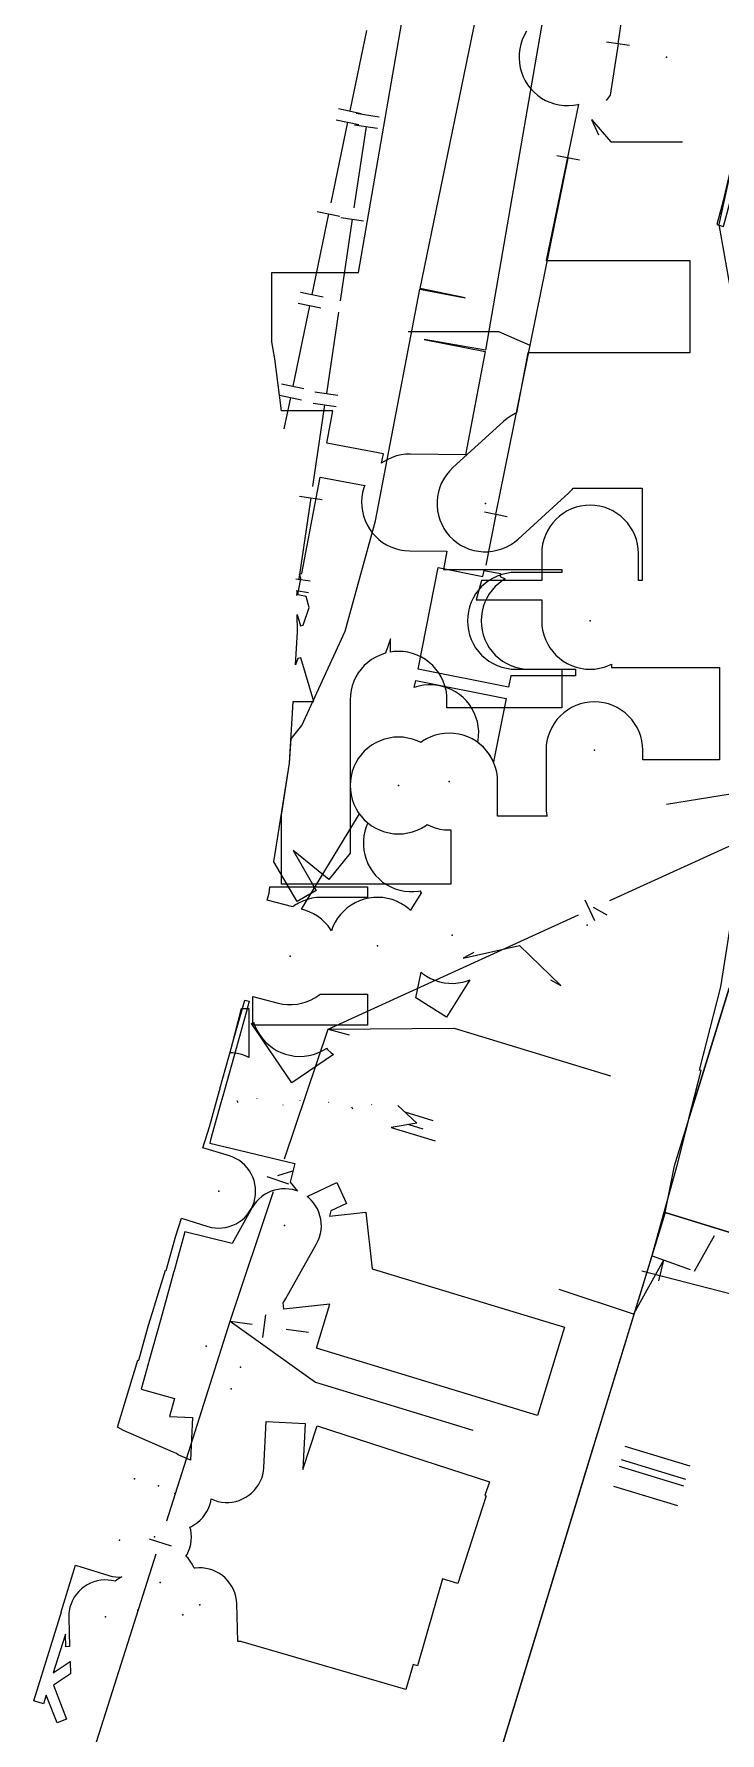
# Model space of a CAD drawing. Header units: metres. Extents: x -3782 to -2031, y 18790 to 19846.
# Drawn here: x -2172.3 to -2142.6, y 19053.6 to 19127.3 of the extents above; entities that cross this region are included whole.
import ezdxf

# ---------------------------------------------------------------- set-up
doc = ezdxf.new("R2010")
doc.units = ezdxf.units.M
for name, color, linetype in [('BOUNDARY', 7, 'Continuous'), ('CURB', 7, 'Continuous'), ('ELECTR_CABLE', 7, 'Continuous'), ('ELECTR_CABLE_COMM', 7, 'Continuous'), ('GAS', 7, 'Continuous'), ('GRASS', 7, 'Continuous'), ('GROUND', 7, 'Continuous'), ('HEAT', 7, 'Continuous'), ('OVERHEAD_POWER_LINE', 7, 'Continuous'), ('ROAD', 7, 'Continuous'), ('SEWER', 7, 'Continuous'), ('SIDEWALK_PATH', 7, 'Continuous'), ('TREE', 7, 'Continuous'), ('WATER_PIPELINE', 7, 'Continuous')]:
    doc.layers.add(name, color=color, linetype=linetype)

msp = doc.modelspace()

# ---------------------------------------------------------------- linework, layer by layer
at = {"layer": 'BOUNDARY'}
msp.add_lwpolyline([(-2157.406, 19035.414), (-2148.479, 19064.667), (-2148.451, 19064.76), (-2147.993, 19066.266), (-2145.533, 19074.277), (-2144.415, 19078.288), (-2143.396, 19082.346), (-2143.465, 19082.363), (-2142.536, 19085.97), (-2141.348, 19093.495), (-2140.88, 19101.098), (-2141.138, 19108.712), (-2142.119, 19116.267), (-2142.615, 19119.043), (-2142.255, 19120.694), (-2140.584, 19128.065)], dxfattribs=at)
at = {"layer": 'CURB'}
for points in [[(-2144.947, 19076.185), (-2136.235, 19073.489), (-2135.519, 19073.159)], [(-2146.865, 19065.473), (-2144.064, 19064.615)], [(-2146.696, 19066.048), (-2143.888, 19065.189)], [(-2146.949, 19065.184), (-2144.152, 19064.329)], [(-2147.198, 19064.32), (-2144.415, 19063.468)]]:
    msp.add_lwpolyline(points, dxfattribs=at)
at = {"layer": 'ELECTR_CABLE'}
for points in [[(-2146.997, 19126.887), (-2144.968, 19140.46)], [(-2146.503, 19126.813), (-2147.492, 19126.961)], [(-2146.997, 19126.887), (-2147.332, 19124.666)], [(-2147.332, 19124.666), (-2147.513, 19124.432)], [(-2148.153, 19123.606), (-2147.315, 19122.636)], [(-2148.153, 19123.606), (-2147.847, 19122.946)], [(-2147.315, 19122.636), (-2144.2, 19122.636)], [(-2152.295, 19106.473), (-2149.161, 19121.934)], [(-2148.671, 19121.834), (-2149.651, 19122.033)], [(-2152.171, 19114.394), (-2156.103, 19114.394)], [(-2150.81, 19113.797), (-2152.171, 19114.394)], [(-2151.805, 19106.373), (-2152.785, 19106.572)], [(-2152.295, 19106.473), (-2152.736, 19104.268)], [(-2163.483, 19080.945), (-2163.525, 19081.035)], [(-2162.668, 19081.152), (-2162.674, 19081.138)], [(-2160.799, 19081.047), (-2160.805, 19081.033)], [(-2159.553, 19080.977), (-2159.559, 19080.963)], [(-2161.529, 19080.856), (-2161.536, 19080.846)], [(-2158.499, 19080.665), (-2158.541, 19080.756)], [(-2157.684, 19080.872), (-2157.69, 19080.858)], [(-2155.728, 19080.062), (-2156.546, 19080.831)], [(-2156.25, 19080.553), (-2155.028, 19080.182)], [(-2155.727, 19080.059), (-2156.835, 19079.875)], [(-2156.835, 19079.875), (-2154.931, 19079.296)], [(-2156.078, 19080), (-2155.471, 19079.816)]]:
    msp.add_lwpolyline(points, dxfattribs=at)
for points in [[(-2148.839, 19099.47), (-2151.656, 19099.47), (-2151.755, 19098.977), (-2155.677, 19099.762), (-2154.795, 19104.171), (-2152.857, 19103.783), (-2152.809, 19104.044), (-2152.093, 19103.911), (-2152.116, 19103.785), (-2151.888, 19103.671), (-2152.006, 19103.601), (-2152.171, 19103.478), (-2152.324, 19103.34), (-2152.462, 19103.187), (-2152.585, 19103.022), (-2152.691, 19102.845), (-2152.779, 19102.658), (-2152.848, 19102.464), (-2152.899, 19102.264), (-2152.929, 19102.061), (-2152.939, 19101.855), (-2152.929, 19101.649), (-2152.899, 19101.445), (-2152.848, 19101.245), (-2152.779, 19101.051), (-2152.691, 19100.865), (-2152.585, 19100.688), (-2152.462, 19100.523), (-2152.324, 19100.37), (-2152.171, 19100.231), (-2152.006, 19100.109), (-2151.829, 19100.003), (-2151.643, 19099.915), (-2151.448, 19099.845), (-2151.249, 19099.795), (-2151.045, 19099.765), (-2150.839, 19099.755), (-2148.839, 19099.755)], [(-2155.775, 19099.271), (-2151.853, 19098.487), (-2152.404, 19095.733), (-2152.418, 19095.768), (-2152.514, 19095.95), (-2152.628, 19096.123), (-2152.757, 19096.283), (-2152.902, 19096.429), (-2153.061, 19096.561), (-2153.084, 19096.577), (-2153.067, 19096.659), (-2153.046, 19096.864), (-2153.044, 19097.07), (-2153.063, 19097.275), (-2153.102, 19097.477), (-2153.161, 19097.675), (-2153.239, 19097.866), (-2153.335, 19098.048), (-2153.448, 19098.22), (-2153.578, 19098.38), (-2153.723, 19098.527), (-2153.881, 19098.658), (-2154.052, 19098.774), (-2154.233, 19098.872), (-2154.423, 19098.952), (-2154.62, 19099.013), (-2154.822, 19099.055), (-2155.027, 19099.076), (-2155.233, 19099.077), (-2155.438, 19099.058), (-2155.64, 19099.019), (-2155.837, 19098.961)], [(-2158.302, 19093.344), (-2158.22, 19093.478), (-2158.215, 19093.47), (-2158.085, 19093.31), (-2157.941, 19093.163), (-2157.852, 19093.09), (-2157.922, 19092.923), (-2157.983, 19092.726), (-2158.025, 19092.524), (-2158.046, 19092.319), (-2158.048, 19092.113), (-2158.029, 19091.908), (-2157.99, 19091.705), (-2157.931, 19091.508), (-2157.853, 19091.317), (-2157.757, 19091.135), (-2157.644, 19090.963), (-2157.514, 19090.802), (-2157.369, 19090.656), (-2157.211, 19090.524), (-2157.04, 19090.409), (-2156.859, 19090.31), (-2156.669, 19090.23), (-2156.472, 19090.169), (-2156.27, 19090.128), (-2156.065, 19090.106), (-2155.859, 19090.105), (-2155.654, 19090.124), (-2155.568, 19090.141), (-2155.586, 19090.112), (-2155.531, 19090.063), (-2155.984, 19089.334), (-2156.007, 19089.292), (-2156.082, 19089.362), (-2156.246, 19089.487), (-2156.421, 19089.596), (-2156.606, 19089.687), (-2156.799, 19089.759), (-2156.998, 19089.812), (-2157.202, 19089.845), (-2157.407, 19089.859), (-2157.613, 19089.852), (-2157.817, 19089.824), (-2158.018, 19089.777), (-2158.213, 19089.711), (-2158.401, 19089.626), (-2158.579, 19089.522), (-2158.746, 19089.402), (-2158.901, 19089.266), (-2159.042, 19089.115), (-2159.167, 19088.952), (-2159.276, 19088.777), (-2159.367, 19088.592), (-2159.435, 19088.409), (-2159.46, 19088.452), (-2159.581, 19088.619), (-2159.718, 19088.773), (-2159.869, 19088.913), (-2160.033, 19089.038), (-2160.208, 19089.146), (-2160.394, 19089.236), (-2160.587, 19089.308), (-2160.733, 19089.347)], [(-2154.434, 19084.664), (-2155.776, 19085.499), (-2155.538, 19086.609), (-2155.48, 19086.559), (-2155.31, 19086.442), (-2155.13, 19086.342), (-2154.941, 19086.26), (-2154.745, 19086.197), (-2154.544, 19086.153), (-2154.339, 19086.129), (-2154.133, 19086.126), (-2153.928, 19086.143), (-2153.725, 19086.179), (-2153.527, 19086.236), (-2153.433, 19086.273)], [(-2161.148, 19081.812), (-2162.899, 19084.389), (-2162.809, 19084.45), (-2162.75, 19084.279), (-2162.664, 19084.092), (-2162.56, 19083.914), (-2162.439, 19083.747), (-2162.303, 19083.593), (-2162.152, 19083.453), (-2161.987, 19083.328), (-2161.812, 19083.22), (-2161.627, 19083.13), (-2161.433, 19083.058), (-2161.234, 19083.005), (-2161.031, 19082.973), (-2160.825, 19082.96), (-2160.619, 19082.968), (-2160.415, 19082.996), (-2160.214, 19083.044), (-2160.02, 19083.111), (-2159.832, 19083.197), (-2159.654, 19083.301), (-2159.641, 19083.31), (-2159.598, 19083.26), (-2159.447, 19083.119), (-2159.342, 19083.039)]]:
    msp.add_lwpolyline(points, close=True, dxfattribs=at)
at = {"layer": 'ELECTR_CABLE_COMM'}
for points in [[(-2143.681, 19073.647), (-2142.811, 19075.188)], [(-2145.515, 19074.299), (-2143.866, 19073.713)], [(-2145.024, 19074.124), (-2146.332, 19071.782)], [(-2145.024, 19074.124), (-2145.244, 19073.217)], [(-2146.332, 19071.782), (-2149.554, 19072.842)]]:
    msp.add_lwpolyline(points, dxfattribs=at)
at = {"layer": 'GAS'}
for points in [[(-2157.914, 19127.462), (-2158.638, 19123.974)], [(-2159.128, 19124.075), (-2158.148, 19123.872)], [(-2158.353, 19123.874), (-2157.364, 19123.727)], [(-2158.74, 19123.484), (-2159.463, 19119.996)], [(-2159.229, 19123.586), (-2158.25, 19123.383)], [(-2157.932, 19123.306), (-2158.457, 19119.772)], [(-2158.426, 19123.379), (-2157.437, 19123.232)], [(-2159.565, 19119.506), (-2160.288, 19116.018)], [(-2160.054, 19119.608), (-2159.075, 19119.405)], [(-2158.53, 19119.278), (-2159.055, 19115.744)], [(-2159.025, 19119.351), (-2158.035, 19119.204)], [(-2160.879, 19115.63), (-2159.9, 19115.427)], [(-2160.778, 19116.119), (-2159.799, 19115.916)], [(-2160.39, 19115.528), (-2161.113, 19112.04)], [(-2159.128, 19115.249), (-2159.653, 19111.716)], [(-2161.603, 19112.141), (-2160.624, 19111.938)], [(-2161.687, 19111.648), (-2160.725, 19111.449)], [(-2161.215, 19111.55), (-2161.498, 19110.187)], [(-2159.727, 19111.221), (-2160.251, 19107.687)], [(-2160.221, 19111.295), (-2159.232, 19111.148)], [(-2160.148, 19111.789), (-2159.159, 19111.642)], [(-2160.325, 19107.193), (-2160.85, 19103.659)], [(-2160.819, 19107.266), (-2159.83, 19107.119)], [(-2160.979, 19103.678), (-2160.355, 19103.586)], [(-2160.962, 19103.17), (-2160.429, 19103.091)], [(-2160.923, 19103.165), (-2160.955, 19102.954)]]:
    msp.add_lwpolyline(points, dxfattribs=at)
for points in [[(-2167.828, 19069.783), (-2167.792, 19069.773), (-2167.367, 19071.298), (-2167.128, 19072.085), (-2167.112, 19072.136), (-2166.638, 19073.679), (-2166.599, 19073.668), (-2166.179, 19075.174), (-2165.945, 19075.934), (-2164.792, 19075.58), (-2164.64, 19075.542), (-2164.485, 19075.518), (-2164.328, 19075.51), (-2164.171, 19075.517), (-2164.016, 19075.54), (-2163.864, 19075.577), (-2163.716, 19075.63), (-2163.573, 19075.696), (-2163.438, 19075.776), (-2163.312, 19075.87), (-2163.195, 19075.975), (-2163.089, 19076.091), (-2162.996, 19076.216), (-2162.914, 19076.351), (-2162.847, 19076.493), (-2162.793, 19076.64), (-2162.755, 19076.792), (-2162.731, 19076.948), (-2162.723, 19077.104), (-2162.73, 19077.261), (-2162.753, 19077.417), (-2162.79, 19077.569), (-2162.843, 19077.717), (-2162.909, 19077.859), (-2162.99, 19077.994), (-2163.083, 19078.121), (-2163.188, 19078.237), (-2163.304, 19078.343), (-2163.429, 19078.437), (-2163.564, 19078.518), (-2163.706, 19078.586), (-2163.853, 19078.639), (-2165.006, 19078.993), (-2164.728, 19079.9), (-2164.288, 19081.479), (-2164.268, 19081.549), (-2164.269, 19081.549), (-2163.75, 19083.408), (-2163.734, 19083.472), (-2163.196, 19085.403), (-2163.001, 19085.348), (-2163.135, 19084.867), (-2163.57, 19083.305), (-2164.075, 19081.495), (-2164.148, 19081.231), (-2164.228, 19080.944), (-2164.678, 19079.332), (-2164.714, 19079.201), (-2161.023, 19078.306), (-2161.217, 19077.505), (-2160.91, 19077.111), (-2160.974, 19077.136), (-2161.126, 19077.177), (-2161.281, 19077.203), (-2161.437, 19077.214), (-2161.594, 19077.21), (-2161.75, 19077.19), (-2161.903, 19077.155), (-2162.052, 19077.106), (-2162.195, 19077.041), (-2162.332, 19076.964), (-2162.46, 19076.873), (-2162.578, 19076.77), (-2162.686, 19076.656), (-2162.782, 19076.531), (-2162.866, 19076.399), (-2163.737, 19074.847), (-2165.789, 19075.345), (-2166.262, 19073.649), (-2166.281, 19073.58), (-2166.415, 19073.098), (-2166.856, 19071.518), (-2167.355, 19069.727), (-2167.375, 19069.657), (-2167.692, 19068.517), (-2166.247, 19068.115), (-2166.463, 19067.34), (-2165.458, 19067.287), (-2165.555, 19065.445), (-2165.584, 19065.46), (-2166.079, 19065.678), (-2166.156, 19065.725), (-2166.297, 19065.795), (-2168.454, 19066.726), (-2168.717, 19066.872)], [(-2159.201, 19077.483), (-2158.774, 19076.578), (-2159.462, 19076.253), (-2159.516, 19076.03), (-2157.943, 19076.207), (-2157.666, 19073.745), (-2149.324, 19071.207), (-2150.489, 19067.38), (-2160.088, 19070.301), (-2159.506, 19072.214), (-2161.493, 19071.99), (-2161.526, 19072.28), (-2161.498, 19072.316), (-2161.415, 19072.448), (-2160.076, 19074.831), (-2160.006, 19074.972), (-2159.95, 19075.118), (-2159.909, 19075.27), (-2159.882, 19075.425), (-2159.871, 19075.581), (-2159.876, 19075.738), (-2159.895, 19075.894), (-2159.93, 19076.047), (-2159.98, 19076.196), (-2160.044, 19076.339), (-2160.122, 19076.476), (-2160.213, 19076.604), (-2160.316, 19076.722), (-2160.43, 19076.83), (-2160.488, 19076.875)], [(-2160.571, 19067.03), (-2160.676, 19065.033), (-2160.058, 19066.935), (-2152.577, 19064.506), (-2152.771, 19063.909), (-2152.716, 19063.891), (-2153.952, 19060.086), (-2154.607, 19060.299), (-2155.701, 19056.524), (-2155.885, 19056.577), (-2156.202, 19055.488), (-2163.369, 19057.573), (-2163.493, 19057.569), (-2163.543, 19059.217), (-2163.555, 19059.373), (-2163.583, 19059.528), (-2163.625, 19059.679), (-2163.683, 19059.825), (-2163.754, 19059.965), (-2163.839, 19060.097), (-2163.936, 19060.22), (-2164.045, 19060.334), (-2164.164, 19060.436), (-2164.293, 19060.525), (-2164.43, 19060.602), (-2164.574, 19060.665), (-2164.724, 19060.713), (-2164.877, 19060.747), (-2165.033, 19060.765), (-2165.19, 19060.768), (-2165.346, 19060.756), (-2165.385, 19060.749), (-2165.401, 19060.789), (-2165.472, 19060.929), (-2165.557, 19061.061), (-2165.654, 19061.185), (-2165.745, 19061.279), (-2165.7, 19061.353), (-2165.633, 19061.495), (-2165.58, 19061.643), (-2165.541, 19061.795), (-2165.518, 19061.95), (-2165.51, 19062.107), (-2165.517, 19062.264), (-2165.54, 19062.419), (-2165.57, 19062.54), (-2165.508, 19062.568), (-2165.371, 19062.646), (-2165.243, 19062.736), (-2165.125, 19062.839), (-2165.016, 19062.953), (-2164.92, 19063.077), (-2164.836, 19063.21), (-2164.766, 19063.35), (-2164.71, 19063.497), (-2164.668, 19063.648), (-2164.649, 19063.759), (-2164.509, 19063.701), (-2164.359, 19063.655), (-2164.205, 19063.624), (-2164.049, 19063.608), (-2163.892, 19063.607), (-2163.736, 19063.622), (-2163.582, 19063.652), (-2163.431, 19063.697), (-2163.286, 19063.757), (-2163.147, 19063.83), (-2163.016, 19063.917), (-2162.895, 19064.016), (-2162.783, 19064.127), (-2162.683, 19064.248), (-2162.596, 19064.378), (-2162.521, 19064.517), (-2162.46, 19064.661), (-2162.414, 19064.811), (-2162.383, 19064.965), (-2162.367, 19065.122), (-2162.262, 19067.119)], [(-2170.924, 19054.204), (-2171.339, 19054.043), (-2171.808, 19055.251), (-2171.93, 19054.868), (-2172.34, 19054.999), (-2171.615, 19057.375), (-2171.145, 19058.855), (-2171.162, 19058.86), (-2170.545, 19060.88), (-2169.099, 19060.439), (-2168.947, 19060.4), (-2168.792, 19060.377), (-2168.635, 19060.369), (-2168.522, 19060.374), (-2168.627, 19060.321), (-2168.759, 19060.236), (-2168.817, 19060.19), (-2168.969, 19060.224), (-2169.125, 19060.242), (-2169.282, 19060.245), (-2169.438, 19060.233), (-2169.593, 19060.205), (-2169.744, 19060.162), (-2169.89, 19060.105), (-2170.03, 19060.034), (-2170.162, 19059.949), (-2170.285, 19059.852), (-2170.399, 19059.743), (-2170.5, 19059.623), (-2170.59, 19059.495), (-2170.667, 19059.358), (-2170.73, 19059.214), (-2170.778, 19059.064), (-2170.812, 19058.911), (-2170.83, 19058.755), (-2170.833, 19058.598), (-2170.796, 19057.35), (-2170.954, 19057.345), (-2170.97, 19057.885), (-2171.416, 19056.483), (-2171.502, 19056.212), (-2170.776, 19056.7), (-2170.761, 19056.175), (-2171.497, 19055.681)]]:
    msp.add_lwpolyline(points, close=True, dxfattribs=at)
at = {"layer": 'GRASS'}
msp.add_lwpolyline([(-2140.813, 19124.951), (-2140.797, 19125.049), (-2140.8, 19125.147), (-2140.822, 19125.242), (-2140.863, 19125.332), (-2140.921, 19125.412), (-2140.992, 19125.479), (-2141.076, 19125.53), (-2141.168, 19125.565), (-2142.433, 19120.081), (-2142.713, 19119.045), (-2142.428, 19118.967)], close=True, dxfattribs=at)
at = {"layer": 'GROUND'}
for points in [[(-2142.119, 19116.267), (-2142.615, 19119.043), (-2142.255, 19120.694)], [(-2142.171, 19085.923), (-2143.463, 19081.74), (-2143.919, 19080.263), (-2143.396, 19082.346), (-2143.465, 19082.363), (-2142.536, 19085.97)]]:
    msp.add_lwpolyline(points, dxfattribs=at)
at = {"layer": 'HEAT'}
msp.add_lwpolyline([(-2150.966, 19127.434), (-2151.068, 19127.255), (-2151.151, 19127.066), (-2151.216, 19126.871), (-2151.261, 19126.67), (-2151.287, 19126.465), (-2151.292, 19126.259), (-2151.277, 19126.054), (-2151.242, 19125.85), (-2151.187, 19125.652), (-2151.113, 19125.459), (-2151.02, 19125.275), (-2150.91, 19125.101), (-2150.784, 19124.939), (-2150.642, 19124.789), (-2150.486, 19124.654), (-2150.317, 19124.536), (-2150.138, 19124.434), (-2149.95, 19124.35), (-2149.754, 19124.286), (-2149.553, 19124.24), (-2149.349, 19124.215), (-2149.143, 19124.21), (-2148.937, 19124.225), (-2148.734, 19124.26), (-2148.708, 19124.267), (-2150.109, 19117.486), (-2143.876, 19117.486), (-2143.876, 19113.486), (-2150.908, 19113.486), (-2151.408, 19110.872), (-2151.459, 19110.85), (-2151.64, 19110.753), (-2151.811, 19110.637), (-2151.97, 19110.506), (-2154.168, 19108.5), (-2154.314, 19108.354), (-2154.444, 19108.194), (-2154.558, 19108.022), (-2154.654, 19107.84), (-2154.733, 19107.649), (-2154.792, 19107.452), (-2154.831, 19107.25), (-2154.851, 19107.045), (-2154.85, 19106.839), (-2154.829, 19106.634), (-2154.788, 19106.432), (-2154.728, 19106.235), (-2154.648, 19106.044), (-2154.55, 19105.863), (-2154.435, 19105.692), (-2154.304, 19105.533), (-2154.158, 19105.388), (-2153.998, 19105.258), (-2153.826, 19105.144), (-2153.644, 19105.047), (-2153.454, 19104.969), (-2153.256, 19104.91), (-2153.054, 19104.87), (-2152.849, 19104.851), (-2152.643, 19104.852), (-2152.438, 19104.873), (-2152.236, 19104.914), (-2152.039, 19104.974), (-2151.848, 19105.054), (-2151.667, 19105.151), (-2151.496, 19105.266), (-2151.337, 19105.398), (-2149.139, 19107.404), (-2148.994, 19107.55), (-2148.948, 19107.607), (-2145.956, 19107.607), (-2145.956, 19103.607), (-2146.11, 19103.607), (-2146.11, 19104.772), (-2146.12, 19104.978), (-2146.15, 19105.181), (-2146.2, 19105.381), (-2146.27, 19105.575), (-2146.358, 19105.762), (-2146.464, 19105.939), (-2146.587, 19106.104), (-2146.725, 19106.257), (-2146.878, 19106.395), (-2147.043, 19106.518), (-2147.22, 19106.624), (-2147.406, 19106.712), (-2147.6, 19106.781), (-2147.8, 19106.831), (-2148.004, 19106.862), (-2148.21, 19106.872), (-2148.416, 19106.862), (-2148.62, 19106.831), (-2148.819, 19106.781), (-2149.014, 19106.712), (-2149.2, 19106.624), (-2149.377, 19106.518), (-2149.542, 19106.395), (-2149.695, 19106.257), (-2149.833, 19106.104), (-2149.956, 19105.939), (-2150.062, 19105.762), (-2150.15, 19105.575), (-2150.219, 19105.381), (-2150.27, 19105.181), (-2150.3, 19104.978), (-2150.31, 19104.772), (-2150.31, 19103.607), (-2152.919, 19103.607), (-2153.151, 19102.772), (-2150.31, 19102.772), (-2150.31, 19101.855), (-2150.3, 19101.649), (-2150.27, 19101.445), (-2150.219, 19101.245), (-2150.15, 19101.051), (-2150.062, 19100.865), (-2149.956, 19100.688), (-2149.833, 19100.523), (-2149.695, 19100.37), (-2149.542, 19100.231), (-2149.377, 19100.109), (-2149.2, 19100.003), (-2149.014, 19099.915), (-2148.819, 19099.845), (-2148.62, 19099.795), (-2148.416, 19099.765), (-2148.21, 19099.755), (-2148.004, 19099.765), (-2147.8, 19099.795), (-2147.6, 19099.845), (-2147.406, 19099.915), (-2147.287, 19099.971), (-2147.287, 19099.823), (-2142.602, 19099.823), (-2142.602, 19095.823), (-2145.923, 19095.823), (-2145.923, 19096.239), (-2145.933, 19096.445), (-2145.963, 19096.648), (-2146.013, 19096.848), (-2146.083, 19097.042), (-2146.171, 19097.229), (-2146.277, 19097.406), (-2146.4, 19097.571), (-2146.538, 19097.724), (-2146.691, 19097.862), (-2146.856, 19097.985), (-2147.033, 19098.091), (-2147.219, 19098.179), (-2147.413, 19098.248), (-2147.613, 19098.298), (-2147.817, 19098.329), (-2148.023, 19098.339), (-2148.229, 19098.329), (-2148.433, 19098.298), (-2148.632, 19098.248), (-2148.827, 19098.179), (-2149.013, 19098.091), (-2149.19, 19097.985), (-2149.355, 19097.862), (-2149.508, 19097.724), (-2149.646, 19097.571), (-2149.769, 19097.406), (-2149.875, 19097.229), (-2149.963, 19097.042), (-2150.032, 19096.848), (-2150.083, 19096.648), (-2150.113, 19096.445), (-2150.123, 19096.239), (-2150.123, 19093.823), (-2150.113, 19093.617), (-2150.083, 19093.413), (-2150.076, 19093.386), (-2152.222, 19093.386), (-2152.222, 19094.882), (-2152.232, 19095.088), (-2152.262, 19095.291), (-2152.312, 19095.491), (-2152.382, 19095.685), (-2152.47, 19095.872), (-2152.576, 19096.049), (-2152.699, 19096.214), (-2152.837, 19096.367), (-2152.99, 19096.505), (-2153.155, 19096.628), (-2153.332, 19096.734), (-2153.518, 19096.822), (-2153.712, 19096.891), (-2153.912, 19096.941), (-2154.116, 19096.972), (-2154.322, 19096.982), (-2154.528, 19096.972), (-2154.732, 19096.941), (-2154.931, 19096.891), (-2155.126, 19096.822), (-2155.312, 19096.734), (-2155.489, 19096.628), (-2155.559, 19096.576), (-2155.717, 19096.651), (-2155.911, 19096.72), (-2156.111, 19096.77), (-2156.315, 19096.801), (-2156.521, 19096.811), (-2156.727, 19096.801), (-2156.931, 19096.77), (-2157.13, 19096.72), (-2157.325, 19096.651), (-2157.511, 19096.563), (-2157.688, 19096.457), (-2157.853, 19096.334), (-2158.006, 19096.196), (-2158.144, 19096.043), (-2158.267, 19095.878), (-2158.373, 19095.701), (-2158.461, 19095.514), (-2158.53, 19095.32), (-2158.581, 19095.12), (-2158.611, 19094.917), (-2158.621, 19094.711), (-2158.621, 19091.77), (-2159.546, 19090.629), (-2161.099, 19091.888), (-2160.09, 19090.161), (-2160.917, 19089.678), (-2161.926, 19091.405), (-2161.252, 19095.674), (-2161.186, 19096.736), (-2160.713, 19097.32), (-2158.843, 19101.41), (-2157.515, 19106.194), (-2155.594, 19116.245), (-2153.629, 19115.869), (-2155.588, 19116.274), (-2153.165, 19127.999)], dxfattribs=at)
at = {"layer": 'OVERHEAD_POWER_LINE'}
for points in [[(-2153.714, 19087.219), (-2151.275, 19087.767)], [(-2149.473, 19086.034), (-2151.275, 19087.767)], [(-2153.257, 19087.459), (-2153.714, 19087.219)], [(-2149.926, 19086.283), (-2149.473, 19086.034)]]:
    msp.add_lwpolyline(points, dxfattribs=at)
at = {"layer": 'ROAD'}
msp.add_lwpolyline([(-2136.235, 19073.489), (-2144.947, 19076.184), (-2144.947, 19076.185), (-2144.947, 19076.186), (-2144.553, 19078.211), (-2143.463, 19081.741), (-2142.172, 19085.922)], dxfattribs=at)
at = {"layer": 'SEWER'}
for points in [[(-2137.902, 19095.017), (-2144.898, 19093.886)], [(-2147.351, 19089.717), (-2136.495, 19094.674)], [(-2159.572, 19084.136), (-2148.716, 19089.093)], [(-2148.436, 19089.753), (-2148.025, 19088.852)], [(-2148.082, 19089.436), (-2147.479, 19089.101)], [(-2161.464, 19078.513), (-2159.572, 19084.136)], [(-2159.572, 19084.136), (-2154.112, 19084.176)], [(-2159.572, 19084.136), (-2158.67, 19083.893)], [(-2154.112, 19084.176), (-2147.325, 19082.111)], [(-2161.759, 19077.788), (-2161.102, 19078)], [(-2162.232, 19077.747), (-2161.294, 19077.431)], [(-2163.834, 19071.469), (-2161.942, 19077.092)], [(-2138.723, 19071.771), (-2145.961, 19073.647)], [(-2166.58, 19062.805), (-2163.834, 19071.469)], [(-2163.834, 19071.469), (-2162.877, 19071.336)], [(-2163.834, 19071.469), (-2160.121, 19068.824)], [(-2162.287, 19071.743), (-2162.423, 19070.762)], [(-2161.391, 19071.129), (-2160.434, 19070.996)], [(-2160.121, 19068.824), (-2153.3, 19066.749)], [(-2167.335, 19062.026), (-2166.391, 19061.726)], [(-2169.779, 19052.712), (-2167.033, 19061.376)]]:
    msp.add_lwpolyline(points, dxfattribs=at)
at = {"layer": 'SIDEWALK_PATH'}
msp.add_lwpolyline([(-2141.273, 19047.774), (-2134.263, 19069.709), (-2134.139, 19070.291), (-2134.131, 19070.88), (-2134.239, 19071.459), (-2134.461, 19072.01), (-2134.787, 19072.508), (-2135.2, 19072.927), (-2135.687, 19073.258), (-2136.235, 19073.489), (-2139.694, 19074.557), (-2144.949, 19076.18), (-2147.959, 19066.378), (-2148.465, 19064.713), (-2169.056, 18997.242)], dxfattribs=at)
at = {"layer": 'TREE'}
for p in [(-2144.892, 19126.315), (-2152.753, 19106.949), (-2148.209, 19101.854), (-2148.023, 19096.239), (-2156.521, 19094.711), (-2154.322, 19094.882), (-2148.341, 19088.657), (-2157.439, 19087.759), (-2154.201, 19088.224), (-2161.22, 19087.306), (-2164.323, 19077.109), (-2161.471, 19075.615), (-2164.867, 19070.387), (-2163.379, 19069.481), (-2163.79, 19068.536), (-2167.974, 19064.63), (-2166.93, 19064.326), (-2166.23, 19063.996), (-2168.632, 19061.968), (-2167.11, 19062.11), (-2166.86, 19060.133), (-2167.83, 19058.933), (-2165.142, 19059.169), (-2169.234, 19058.646), (-2165.874, 19058.731)]:
    msp.add_point(p, dxfattribs=at)
at = {"layer": 'WATER_PIPELINE'}
msp.add_lwpolyline([(-2150.278, 19127.905), (-2152.754, 19113.599), (-2155.415, 19114.059), (-2155.415, 19114.054), (-2152.764, 19113.546), (-2153.623, 19109.06), (-2155.997, 19109.09), (-2156.203, 19109.082), (-2156.407, 19109.055), (-2156.608, 19109.007), (-2156.803, 19108.94), (-2156.99, 19108.854), (-2157.168, 19108.751), (-2157.255, 19108.688), (-2157.177, 19109.096), (-2159.635, 19109.566), (-2159.368, 19110.962), (-2161.598, 19110.962), (-2161.891, 19113.219), (-2162.024, 19113.963), (-2162.024, 19116.962), (-2158.261, 19116.962), (-2156.19, 19128.928)], dxfattribs=at)
for points in [[(-2160.662, 19101.662), (-2160.396, 19102.439), (-2160.535, 19102.916), (-2160.895, 19102.985), (-2160.76, 19103.69), (-2160.816, 19103.882), (-2160.718, 19103.911), (-2159.917, 19108.093), (-2157.989, 19107.723), (-2158.025, 19107.625), (-2158.078, 19107.426), (-2158.111, 19107.222), (-2158.124, 19107.016), (-2158.116, 19106.81), (-2158.088, 19106.606), (-2158.041, 19106.406), (-2157.974, 19106.211), (-2157.888, 19106.023), (-2157.784, 19105.845), (-2157.664, 19105.678), (-2157.527, 19105.524), (-2157.376, 19105.384), (-2157.212, 19105.259), (-2157.037, 19105.151), (-2156.852, 19105.06), (-2156.659, 19104.988), (-2156.459, 19104.936), (-2156.256, 19104.903), (-2156.05, 19104.89), (-2154.425, 19104.87), (-2154.576, 19104.081), (-2149.431, 19104.081), (-2149.431, 19103.955), (-2151.431, 19103.955), (-2151.637, 19103.945), (-2151.841, 19103.914), (-2152.04, 19103.864), (-2152.235, 19103.795), (-2152.421, 19103.707), (-2152.598, 19103.601), (-2152.763, 19103.478), (-2152.916, 19103.34), (-2153.054, 19103.187), (-2153.177, 19103.022), (-2153.283, 19102.845), (-2153.371, 19102.658), (-2153.44, 19102.464), (-2153.491, 19102.264), (-2153.521, 19102.061), (-2153.531, 19101.855), (-2153.521, 19101.649), (-2153.491, 19101.445), (-2153.44, 19101.245), (-2153.371, 19101.051), (-2153.283, 19100.865), (-2153.177, 19100.688), (-2153.054, 19100.523), (-2152.916, 19100.37), (-2152.763, 19100.231), (-2152.598, 19100.109), (-2152.421, 19100.003), (-2152.235, 19099.915), (-2152.04, 19099.845), (-2151.841, 19099.795), (-2151.637, 19099.765), (-2151.431, 19099.755), (-2149.431, 19099.755), (-2149.431, 19098.081), (-2154.421, 19098.081), (-2154.421, 19098.431), (-2154.431, 19098.637), (-2154.461, 19098.84), (-2154.511, 19099.04), (-2154.581, 19099.234), (-2154.669, 19099.421), (-2154.775, 19099.598), (-2154.898, 19099.763), (-2155.036, 19099.916), (-2155.189, 19100.054), (-2155.354, 19100.177), (-2155.531, 19100.283), (-2155.717, 19100.371), (-2155.911, 19100.44), (-2156.111, 19100.49), (-2156.315, 19100.521), (-2156.521, 19100.531), (-2156.727, 19100.521), (-2156.864, 19100.5), (-2156.864, 19101.081), (-2157.093, 19100.45), (-2157.13, 19100.44), (-2157.325, 19100.371), (-2157.511, 19100.283), (-2157.688, 19100.177), (-2157.853, 19100.054), (-2158.006, 19099.916), (-2158.144, 19099.763), (-2158.267, 19099.598), (-2158.373, 19099.421), (-2158.461, 19099.234), (-2158.53, 19099.04), (-2158.581, 19098.84), (-2158.611, 19098.637), (-2158.621, 19098.431), (-2158.621, 19094.711), (-2158.611, 19094.505), (-2158.581, 19094.301), (-2158.53, 19094.101), (-2158.461, 19093.907), (-2158.373, 19093.721), (-2158.267, 19093.544), (-2158.144, 19093.379), (-2158.006, 19093.226), (-2157.853, 19093.087), (-2157.688, 19092.965), (-2157.511, 19092.859), (-2157.325, 19092.771), (-2157.13, 19092.701), (-2156.931, 19092.651), (-2156.727, 19092.621), (-2156.521, 19092.611), (-2156.315, 19092.621), (-2156.111, 19092.651), (-2155.911, 19092.701), (-2155.717, 19092.771), (-2155.531, 19092.859), (-2155.354, 19092.965), (-2155.284, 19093.017), (-2155.126, 19092.942), (-2154.931, 19092.872), (-2154.732, 19092.822), (-2154.528, 19092.792), (-2154.322, 19092.782), (-2154.255, 19092.782), (-2154.255, 19090.431), (-2161.606, 19090.431), (-2161.606, 19093.43), (-2161.252, 19095.674), (-2161.087, 19098.351), (-2160.203, 19098.351), (-2160.757, 19100.254), (-2160.895, 19100.214), (-2160.989, 19099.939), (-2160.901, 19101.374), (-2160.926, 19102.129), (-2160.782, 19101.633)], [(-2157.868, 19089.859), (-2159.868, 19089.859), (-2160.074, 19089.849), (-2160.278, 19089.818), (-2160.477, 19089.768), (-2160.672, 19089.699), (-2160.858, 19089.611), (-2161.035, 19089.505), (-2161.113, 19089.447), (-2162.219, 19089.732), (-2162.142, 19090.033), (-2162.099, 19090.31), (-2157.868, 19090.31)], [(-2157.868, 19084.31), (-2162.841, 19084.31), (-2162.841, 19085.555), (-2161.744, 19085.272), (-2161.543, 19085.231), (-2161.338, 19085.209), (-2161.131, 19085.208), (-2160.926, 19085.226), (-2160.724, 19085.265), (-2160.526, 19085.324), (-2160.335, 19085.401), (-2160.153, 19085.497), (-2159.981, 19085.61), (-2159.918, 19085.661), (-2159.868, 19085.659), (-2157.868, 19085.659)], [(-2163.75, 19083.408), (-2163.342, 19085.035), (-2163.016, 19085.035), (-2163.016, 19082.91), (-2163.132, 19082.965), (-2163.326, 19083.035), (-2163.526, 19083.085), (-2163.73, 19083.115), (-2163.83, 19083.12)]]:
    msp.add_lwpolyline(points, close=True, dxfattribs=at)

doc.saveas('drawing.dxf')
